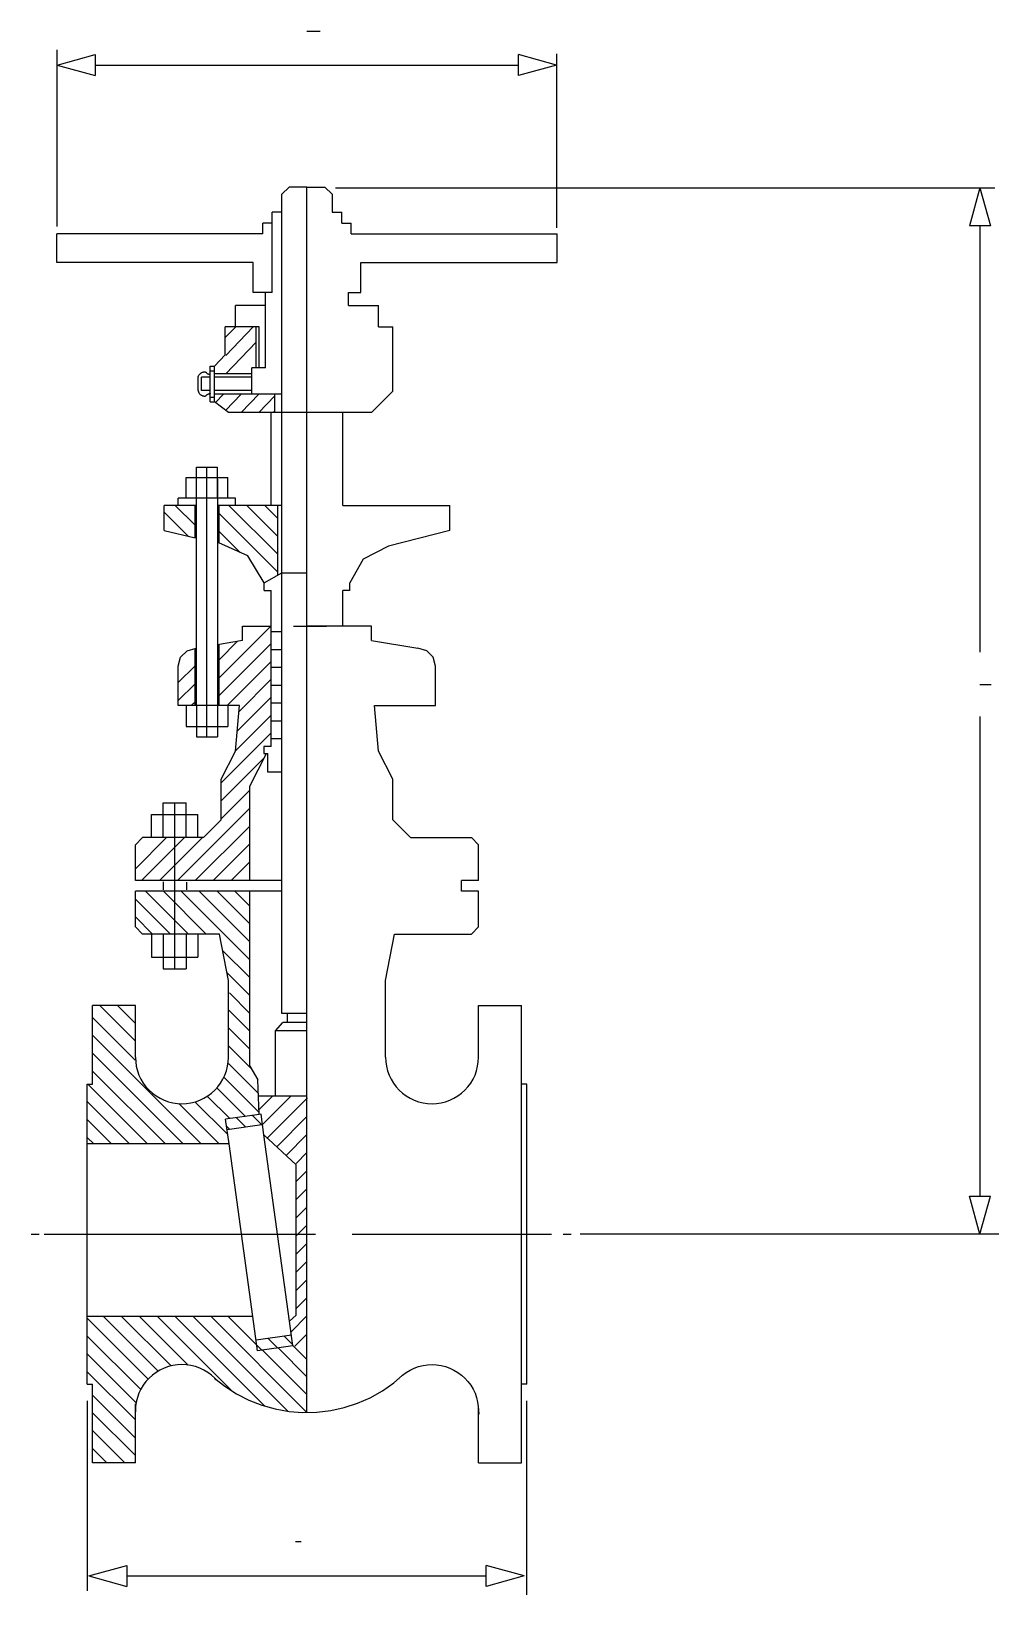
# Model space of a CAD drawing. Extents: x 738 to 1254, y 167 to 1000.
import ezdxf

# ---------------------------------------------------------------- set-up
doc = ezdxf.new("R2010")
doc.units = 0
doc.header["$MEASUREMENT"] = 0
doc.layers.add('1', color=7, linetype='CONTINUOUS')

msp = doc.modelspace()

# ---------------------------------------------------------------- linework, layer by layer
at = {"layer": '1', "color": 5, "linetype": 'Continuous'}
for p, q in [((885.09, 1000.05), (892.09, 1000.05)), ((1243.7, 651.84), (1249.7, 651.84)), ((879.09, 194.81), (882.09, 194.81))]:
    msp.add_line(p, q, dxfattribs=at)
at = {"layer": '1', "color": 3, "linetype": 'Continuous'}
for p, q in [((752.01, 895.91), (752.01, 990.1)), ((752.01, 982.05), (772.28, 987.66)), ((772.28, 987.66), (772.28, 976.45)), ((772.28, 987.66), (772.28, 976.45)), ((997.89, 976.45), (997.89, 987.66)), ((997.89, 976.45), (997.89, 987.66)), ((1018.17, 982.05), (997.89, 987.66)), ((1018.17, 988.09), (1018.17, 895.26)), ((752.01, 982.05), (772.28, 976.45)), ((772.28, 982.05), (997.89, 982.05)), ((1018.17, 982.05), (997.89, 976.45)), ((900.43, 916.62), (1251.75, 916.62)), ((1243.7, 916.62), (1238.1, 896.34)), ((1243.7, 916.62), (1249.31, 896.34)), ((1249.31, 896.34), (1238.1, 896.34)), ((1249.31, 896.34), (1238.1, 896.34)), ((1243.7, 896.34), (1243.7, 668.94)), ((1243.7, 634.74), (1243.7, 379.01)), ((861.12, 416.94), (842.6, 414.38)), ((852.61, 415.76), (847.54, 420.83)), ((861.12, 416.94), (856.06, 422)), ((844.11, 414.59), (842.31, 416.39)), ((875.87, 312.38), (862.18, 411.66)), ((856.31, 314.81), (843.62, 406.88)), ((1238.1, 379.01), (1249.31, 379.01)), ((1238.1, 379.01), (1249.31, 379.01)), ((1243.7, 358.73), (1238.1, 379.01)), ((1243.7, 358.73), (1249.31, 379.01)), ((1253.76, 358.73), (1030.73, 358.73)), ((876.91, 304.82), (858.05, 302.23)), ((869.61, 298.04), (864.53, 303.12)), ((877.61, 299.73), (873.05, 304.29)), ((861.11, 296.87), (858.41, 299.57)), ((767.93, 269.82), (767.93, 168.51)), ((1002.26, 166.5), (1002.26, 269.82)), ((768.83, 176.56), (789.1, 182.17)), ((768.83, 176.56), (789.1, 170.95)), ((789.1, 182.17), (789.1, 170.95)), ((789.1, 182.17), (789.1, 170.95)), ((789.1, 176.56), (980.63, 176.56)), ((1000.91, 176.56), (980.63, 182.17)), ((980.63, 170.95), (980.63, 182.17)), ((980.63, 170.95), (980.63, 182.17)), ((1000.91, 176.56), (980.63, 170.95))]:
    msp.add_line(p, q, dxfattribs=at)
at = {"layer": '1', "color": 7, "linetype": 'Continuous'}
for p, q in [((875.63, 916.96), (871.82, 913.15)), ((885.15, 916.96), (875.63, 916.96)), ((885.15, 916.96), (894.67, 916.96)), ((885.15, 263.71), (885.15, 916.96)), ((894.67, 916.96), (898.49, 913.15)), ((871.82, 476.37), (871.82, 913.15)), ((898.49, 913.15), (898.49, 903.63)), ((866.54, 860.86), (866.54, 903.63)), ((871.47, 903.63), (866.54, 903.63)), ((898.49, 903.63), (903.76, 903.63)), ((903.76, 897.71), (903.76, 903.63)), ((861.62, 892), (751.84, 892)), ((751.84, 876.76), (751.84, 892)), ((861.62, 892), (861.62, 897.71)), ((866.54, 897.71), (861.62, 897.71)), ((903.76, 897.71), (908.69, 897.71)), ((908.69, 892), (908.69, 897.71)), ((908.69, 892), (1018.47, 892)), ((1018.47, 876.76), (1018.47, 892)), ((856.47, 876.76), (751.84, 876.76)), ((856.47, 860.86), (856.47, 876.76)), ((913.83, 876.76), (1018.47, 876.76)), ((913.83, 860.86), (913.83, 876.76)), ((866.54, 860.86), (856.47, 860.86)), ((862.96, 820.63), (862.96, 860.86)), ((907.35, 853.9), (907.35, 860.86)), ((907.35, 860.86), (913.83, 860.86)), ((862.96, 853.9), (847.06, 853.9)), ((847.06, 842.47), (847.06, 853.9)), ((907.35, 853.9), (923.24, 853.9)), ((923.24, 842.47), (923.24, 853.9)), ((859.59, 842.47), (841.62, 842.47)), ((841.62, 827.51), (841.62, 842.47)), ((857.99, 820.63), (857.99, 842.47)), ((859.59, 820.63), (859.59, 842.47)), ((923.24, 842.47), (930.86, 842.47)), ((930.86, 808.2), (930.86, 842.47)), ((841.62, 827.51), (835.88, 821.53)), ((833.55, 821.53), (835.88, 821.53)), ((833.55, 802.48), (833.55, 821.53)), ((833.55, 819.03), (835.88, 819.03)), ((835.88, 802.48), (835.88, 821.53)), ((855.69, 817.45), (835.88, 817.45)), ((862.96, 820.63), (855.69, 820.63)), ((855.69, 806.82), (855.69, 820.63)), ((827.16, 808.57), (827.16, 815.41)), ((828.95, 808.46), (828.95, 815.55)), ((833.55, 815.55), (828.95, 815.55)), ((855.69, 815.55), (835.88, 815.55)), ((833.55, 808.46), (828.95, 808.46)), ((833.55, 804.97), (835.88, 804.97)), ((833.55, 802.48), (835.88, 802.48)), ((855.69, 808.46), (835.88, 808.46)), ((871.82, 806.55), (835.88, 806.55)), ((843.25, 796.77), (835.88, 802.48)), ((868, 796.77), (868, 806.55)), ((930.86, 808.2), (919.44, 796.77)), ((868, 796.77), (843.25, 796.77)), ((866.11, 747.25), (866.11, 796.77)), ((919.44, 796.77), (866.11, 796.77)), ((904.2, 747.25), (904.2, 796.77)), ((826.27, 767.72), (837.38, 767.72)), ((826.27, 762.17), (826.27, 767.72)), ((837.38, 762.17), (837.38, 767.72)), ((820.72, 762.17), (842.93, 762.17)), ((820.72, 751.06), (820.72, 762.17)), ((826.27, 751.06), (826.27, 762.17)), ((826.27, 751.89), (826.27, 761.33)), ((837.38, 751.06), (837.38, 762.17)), ((837.38, 761.33), (837.38, 751.89)), ((842.93, 751.06), (842.93, 762.17)), ((847.06, 751.06), (816.59, 751.06)), ((816.59, 747.25), (816.59, 751.06)), ((826.27, 640.6), (826.27, 751.06)), ((837.38, 751.06), (837.38, 640.6)), ((847.06, 747.25), (847.06, 751.06)), ((826.27, 747.25), (808.97, 747.25)), ((808.97, 733.88), (808.97, 747.25)), ((825.51, 729.91), (825.51, 747.25)), ((871.82, 747.25), (837.38, 747.25)), ((838.14, 747.25), (838.14, 727.26)), ((869.6, 710.11), (869.6, 747.25)), ((904.2, 747.25), (961.34, 747.25)), ((961.34, 733.92), (961.34, 747.25)), ((808.97, 733.88), (825.51, 729.91)), ((961.34, 733.92), (928.63, 725.59)), ((853.56, 720.37), (838.14, 727.26)), ((928.63, 725.59), (915.07, 718.58)), ((862.31, 705.94), (853.56, 720.37)), ((915.07, 718.58), (908, 705.94)), ((862.3, 705.94), (871.82, 711.38)), ((871.82, 711.38), (885.15, 711.38)), ((862.3, 701.96), (862.3, 705.94)), ((862.3, 701.96), (866.11, 701.96)), ((866.11, 618.77), (866.11, 701.96)), ((904.2, 682.92), (904.2, 701.96)), ((908, 701.96), (904.2, 701.96)), ((908, 701.96), (908, 705.94)), ((850.87, 675.29), (837.38, 672.99)), ((850.87, 675.29), (850.87, 682.92)), ((850.87, 682.92), (866.11, 682.92)), ((866.11, 680.05), (871.82, 680.05)), ((877.9, 682.92), (895.51, 682.92)), ((919.44, 682.92), (885.15, 682.92)), ((919.44, 675.29), (919.44, 682.92)), ((919.44, 675.29), (944.2, 671.07)), ((817.83, 666.29), (821.35, 669.82)), ((821.35, 669.82), (826.1, 671.07)), ((825.51, 640.6), (825.51, 671.05)), ((838.14, 673.12), (838.14, 640.6)), ((866.11, 670.53), (871.82, 670.53)), ((948.95, 669.82), (944.2, 671.07)), ((952.47, 666.29), (948.95, 669.82)), ((816.58, 661.55), (817.83, 666.29)), ((816.59, 640.6), (816.59, 661.55)), ((866.11, 661.01), (871.82, 661.01)), ((953.72, 661.55), (952.47, 666.29)), ((953.72, 640.6), (953.72, 661.55)), ((866.11, 651.48), (871.82, 651.48)), ((866.11, 641.96), (871.82, 641.96)), ((849.1, 640.6), (816.59, 640.6)), ((820.72, 640.6), (820.72, 629.47)), ((826.27, 640.6), (826.27, 629.47)), ((826.27, 639.74), (826.27, 630.29)), ((837.38, 640.6), (837.38, 629.47)), ((837.38, 639.74), (837.38, 630.29)), ((842.93, 640.6), (842.93, 629.47)), ((847.1, 616.25), (849.1, 640.6)), ((921.19, 640.6), (953.72, 640.6)), ((923.21, 616.22), (921.19, 640.6)), ((820.72, 629.47), (842.93, 629.47)), ((826.27, 629.47), (826.27, 623.9)), ((837.38, 629.47), (837.38, 623.9)), ((866.11, 632.44), (871.82, 632.44)), ((826.27, 623.9), (837.38, 623.9)), ((862.12, 618.77), (862.12, 614.93)), ((866.11, 618.77), (862.12, 618.77)), ((866.11, 622.92), (871.82, 622.92)), ((839.45, 601.3), (847.1, 616.25)), ((854.68, 597.61), (863.54, 614.93)), ((862.12, 614.93), (864.26, 614.93)), ((864.26, 605.09), (864.26, 614.93)), ((930.86, 601.29), (923.21, 616.22)), ((839.45, 579.65), (839.45, 601.3)), ((871.82, 605.09), (864.26, 605.09)), ((930.86, 579.65), (930.86, 601.29)), ((854.68, 547.27), (854.68, 597.61)), ((808.51, 588.64), (820.85, 588.64)), ((808.51, 582.48), (808.51, 588.64)), ((820.85, 582.48), (820.85, 588.64)), ((802.34, 570.13), (802.34, 582.48)), ((802.34, 582.48), (827.03, 582.48)), ((808.51, 570.13), (808.51, 582.48)), ((808.51, 571.06), (808.51, 581.56)), ((820.85, 570.13), (820.85, 582.48)), ((820.85, 571.06), (820.85, 581.56)), ((827.03, 570.13), (827.03, 582.48)), ((839.45, 579.65), (829.92, 570.13)), ((930.86, 579.65), (940.39, 570.13)), ((793.74, 566.32), (797.55, 570.13)), ((829.92, 570.13), (797.55, 570.13)), ((940.39, 570.13), (972.76, 570.13)), ((976.57, 566.32), (972.76, 570.13)), ((793.74, 547.27), (793.74, 566.32)), ((976.57, 547.27), (976.57, 566.32)), ((871.82, 547.27), (793.74, 547.27)), ((808.49, 546.63), (808.49, 542.28)), ((820.91, 546.32), (820.91, 542.28)), ((976.57, 547.27), (967.47, 547.27)), ((967.47, 541.56), (967.47, 547.27)), ((793.74, 522.52), (793.74, 541.56)), ((871.82, 541.56), (793.74, 541.56)), ((854.68, 448.36), (854.68, 541.56)), ((976.57, 541.56), (967.47, 541.56)), ((976.57, 522.52), (976.57, 541.56)), ((793.74, 522.52), (797.55, 518.71)), ((838.47, 518.71), (797.55, 518.71)), ((802.34, 518.71), (802.34, 506.37)), ((808.51, 518.71), (808.51, 506.37)), ((808.51, 517.79), (808.51, 507.29)), ((820.85, 518.71), (820.85, 506.37)), ((820.85, 517.79), (820.85, 507.29)), ((827.03, 518.71), (827.03, 506.37)), ((843.25, 494.03), (838.47, 518.71)), ((927.05, 494.03), (931.83, 518.71)), ((931.83, 518.71), (972.76, 518.71)), ((976.57, 522.52), (972.76, 518.71)), ((802.34, 506.37), (827.03, 506.37)), ((808.51, 506.37), (808.51, 500.2)), ((808.51, 500.2), (820.85, 500.2)), ((820.85, 506.37), (820.85, 500.2)), ((843.25, 452.94), (843.25, 494.03)), ((927.05, 453.06), (927.05, 494.03)), ((770.88, 438.72), (770.88, 480.62)), ((793.74, 480.62), (770.88, 480.62)), ((793.74, 453.06), (793.74, 480.62)), ((885.15, 476.37), (871.82, 476.37)), ((874.8, 471.64), (874.8, 476.37)), ((976.57, 453.06), (976.57, 480.62)), ((976.57, 480.62), (999.42, 480.62)), ((999.42, 236.84), (999.42, 480.62)), ((868.34, 467.06), (872.3, 471.64)), ((885.15, 467.06), (868.34, 467.06)), ((868.34, 432.23), (868.34, 467.06)), ((885.15, 471.64), (872.3, 471.64)), ((793.74, 453.06), (793.86, 450.63)), ((793.86, 450.63), (794.21, 448.23)), ((842.78, 448.23), (843.14, 450.63)), ((843.14, 450.63), (843.25, 452.94)), ((927.05, 453.06), (927.17, 450.63)), ((927.17, 450.63), (927.53, 448.23)), ((976.1, 448.23), (976.45, 450.63)), ((976.45, 450.63), (976.57, 453.06)), ((794.21, 448.23), (794.8, 445.87)), ((794.8, 445.87), (795.62, 443.58)), ((795.62, 443.58), (796.66, 441.38)), ((840.34, 441.38), (841.38, 443.58)), ((841.38, 443.58), (842.19, 445.87)), ((842.19, 445.87), (842.78, 448.23)), ((854.68, 448.36), (858.97, 441.05)), ((927.53, 448.23), (928.12, 445.87)), ((928.12, 445.87), (928.94, 443.58)), ((928.94, 443.58), (929.97, 441.38)), ((973.65, 441.38), (974.69, 443.58)), ((974.69, 443.58), (975.51, 445.87)), ((975.51, 445.87), (976.1, 448.23)), ((768.08, 278.74), (768.08, 438.72)), ((768.08, 438.72), (770.88, 438.72)), ((796.66, 441.38), (797.91, 439.3)), ((797.91, 439.3), (799.36, 437.35)), ((799.36, 437.35), (800.99, 435.55)), ((800.99, 435.55), (802.79, 433.92)), ((802.79, 433.92), (804.74, 432.47)), ((832.26, 432.47), (834.21, 433.92)), ((834.21, 433.92), (836.01, 435.55)), ((836.01, 435.55), (837.64, 437.35)), ((837.64, 437.35), (839.09, 439.3)), ((839.09, 439.3), (840.34, 441.38)), ((859.61, 422.5), (858.97, 441.05)), ((929.97, 441.38), (931.22, 439.3)), ((931.22, 439.3), (932.67, 437.35)), ((932.67, 437.35), (934.3, 435.55)), ((934.3, 435.55), (936.1, 433.92)), ((936.1, 433.92), (938.06, 432.47)), ((965.57, 432.47), (967.52, 433.92)), ((967.52, 433.92), (969.32, 435.55)), ((969.32, 435.55), (970.95, 437.35)), ((970.95, 437.35), (972.4, 439.3)), ((972.4, 439.3), (973.65, 441.38)), ((1002.23, 438.72), (999.42, 438.72)), ((1002.23, 278.74), (1002.23, 438.72)), ((804.74, 432.47), (806.83, 431.22)), ((806.83, 431.22), (809.02, 430.18)), ((809.02, 430.18), (811.31, 429.36)), ((811.31, 429.36), (813.67, 428.77)), ((813.67, 428.77), (816.07, 428.42)), ((816.07, 428.42), (818.5, 428.3)), ((818.5, 428.3), (820.93, 428.42)), ((820.93, 428.42), (823.33, 428.77)), ((823.33, 428.77), (825.69, 429.36)), ((825.69, 429.36), (827.98, 430.18)), ((827.98, 430.18), (830.17, 431.22)), ((830.17, 431.22), (832.26, 432.47)), ((885.15, 432.23), (859.27, 432.23)), ((938.06, 432.47), (940.14, 431.22)), ((940.14, 431.22), (942.34, 430.18)), ((942.34, 430.18), (944.62, 429.36)), ((944.62, 429.36), (946.98, 428.77)), ((946.98, 428.77), (949.38, 428.42)), ((949.38, 428.42), (951.81, 428.3)), ((951.81, 428.3), (954.24, 428.42)), ((954.24, 428.42), (956.64, 428.77)), ((956.64, 428.77), (959, 429.36)), ((959, 429.36), (961.29, 430.18)), ((961.29, 430.18), (963.48, 431.22)), ((963.48, 431.22), (965.57, 432.47)), ((859.61, 422.5), (841.81, 420.04)), ((843.62, 406.88), (841.81, 420.04)), ((860.67, 422.64), (859.62, 422.5)), ((862.18, 411.66), (860.67, 422.64)), ((862.18, 411.66), (879.44, 395.74)), ((843.62, 406.88), (768.08, 406.88)), ((879.44, 315.51), (879.44, 395.74)), ((856.31, 314.81), (768.08, 314.81)), ((858.83, 296.56), (856.31, 314.81)), ((879.44, 315.51), (875.87, 312.38)), ((877.69, 299.17), (875.87, 312.38)), ((877.69, 299.16), (858.83, 296.56)), ((802.79, 283.54), (800.99, 281.91)), ((804.74, 284.99), (802.79, 283.54)), ((806.82, 286.24), (804.74, 284.99)), ((809.02, 287.28), (806.82, 286.24)), ((811.31, 288.1), (809.02, 287.28)), ((813.66, 288.69), (811.31, 288.1)), ((816.07, 289.04), (813.66, 288.69)), ((818.5, 289.16), (816.07, 289.04)), ((820.92, 289.04), (818.5, 289.16)), ((823.33, 288.69), (820.92, 289.04)), ((825.68, 288.1), (823.33, 288.69)), ((827.97, 287.28), (825.68, 288.1)), ((830.17, 286.24), (827.97, 287.28)), ((832.25, 284.99), (830.17, 286.24)), ((834.2, 283.54), (832.25, 284.99)), ((836, 281.91), (834.2, 283.54)), ((934.3, 281.91), (936.1, 283.54)), ((936.1, 283.54), (938.06, 284.99)), ((938.06, 284.99), (940.14, 286.24)), ((940.14, 286.24), (942.34, 287.28)), ((942.34, 287.28), (944.62, 288.1)), ((944.62, 288.1), (946.98, 288.69)), ((946.98, 288.69), (949.38, 289.04)), ((949.38, 289.04), (951.81, 289.16)), ((951.81, 289.16), (954.24, 289.04)), ((954.24, 289.04), (956.64, 288.69)), ((956.64, 288.69), (959, 288.1)), ((959, 288.1), (961.29, 287.28)), ((961.29, 287.28), (963.48, 286.24)), ((963.48, 286.24), (965.57, 284.99)), ((965.57, 284.99), (967.52, 283.54)), ((967.52, 283.54), (969.32, 281.91)), ((768.08, 278.74), (770.88, 278.74)), ((770.88, 236.84), (770.88, 278.74)), ((796.66, 276.08), (795.62, 273.88)), ((797.91, 278.16), (796.66, 276.08)), ((799.35, 280.11), (797.91, 278.16)), ((800.99, 281.91), (799.35, 280.11)), ((835.96, 281.85), (841.33, 277.62)), ((836.73, 281.11), (836, 281.91)), ((841.33, 277.62), (847.59, 273.62)), ((918.88, 271.56), (925.35, 275.19)), ((925.35, 275.19), (931.44, 279.44)), ((931.44, 279.44), (934.49, 282.05)), ((934.04, 281.62), (934.3, 281.91)), ((969.32, 281.91), (970.95, 280.11)), ((970.95, 280.11), (972.4, 278.16)), ((972.4, 278.16), (973.65, 276.08)), ((973.65, 276.08), (974.69, 273.88)), ((1002.23, 278.74), (999.42, 278.74)), ((793.85, 266.83), (793.56, 260.84)), ((793.74, 236.84), (793.74, 268.26)), ((794.21, 269.23), (793.85, 266.83)), ((794.8, 271.59), (794.21, 269.23)), ((795.62, 273.88), (794.8, 271.59)), ((847.59, 273.62), (854.2, 270.25)), ((854.2, 270.25), (861.12, 267.55)), ((861.12, 267.55), (868.26, 265.54)), ((905.02, 266.28), (912.08, 268.58)), ((912.08, 268.58), (918.88, 271.56)), ((974.69, 273.88), (975.51, 271.59)), ((975.51, 271.59), (976.1, 269.23)), ((976.1, 269.23), (976.45, 266.83)), ((976.45, 266.83), (976.66, 262.7)), ((868.26, 265.54), (875.57, 264.24)), ((875.57, 264.24), (882.97, 263.66)), ((882.97, 263.66), (890.4, 263.81)), ((890.4, 263.81), (897.77, 264.69)), ((897.77, 264.69), (905.02, 266.28)), ((976.57, 236.84), (976.57, 266.34)), ((793.74, 236.84), (770.88, 236.84)), ((976.57, 236.84), (999.42, 236.84)), ((976.57, 236.84), (999.42, 236.84))]:
    msp.add_line(p, q, dxfattribs=at)
at = {"layer": '1', "color": 4, "linetype": 'Continuous'}
for p, q in [((847.16, 842.47), (841.62, 836.7)), ((856.52, 842.47), (841.9, 827.25)), ((857.99, 834.26), (841.86, 817.45)), ((840.74, 806.55), (836.43, 802.05)), ((850.1, 806.55), (841.8, 797.9)), ((859.45, 806.55), (850.07, 796.77)), ((868, 805.7), (859.42, 796.77)), ((868, 797.66), (867.15, 796.77)), ((831.82, 623.9), (831.82, 767.72)), ((821.86, 730.78), (808.97, 743.67)), ((825.51, 736.68), (814.94, 747.25)), ((869.6, 711.68), (838.14, 743.14)), ((869.6, 721.22), (843.58, 747.25)), ((869.6, 730.77), (853.12, 747.25)), ((869.6, 740.31), (862.67, 747.25)), ((849.58, 722.15), (838.14, 733.6)), ((865.81, 682.92), (838.14, 655.25)), ((848.18, 674.83), (838.14, 664.79)), ((866.11, 673.67), (838.14, 645.7)), ((825.51, 661.71), (816.59, 652.79)), ((866.11, 664.13), (842.58, 640.6)), ((825.51, 652.16), (816.59, 643.24)), ((866.11, 654.58), (848.83, 637.3)), ((825.51, 642.61), (823.49, 640.6)), ((866.11, 645.04), (847.97, 626.9)), ((866.11, 635.49), (847.12, 616.5)), ((866.11, 625.95), (839.45, 599.28)), ((862.4, 612.69), (839.45, 589.74)), ((854.68, 595.42), (839.45, 580.19)), ((814.69, 500.2), (814.69, 588.64)), ((854.68, 585.87), (816.08, 547.27)), ((854.68, 585.87), (841.05, 572.24)), ((854.68, 576.32), (825.63, 547.27)), ((810.3, 570.13), (793.74, 553.57)), ((819.84, 570.13), (796.99, 547.27)), ((829.39, 570.13), (806.54, 547.27)), ((854.68, 566.78), (835.18, 547.27)), ((854.68, 557.23), (844.72, 547.27)), ((854.68, 547.68), (854.27, 547.27)), ((812.4, 518.71), (793.74, 537.37)), ((821.95, 518.71), (799.09, 541.56)), ((831.49, 518.71), (808.64, 541.56)), ((854.68, 505.07), (818.18, 541.56)), ((854.68, 514.62), (827.73, 541.56)), ((854.68, 524.16), (837.28, 541.56)), ((854.68, 533.58), (846.7, 541.56)), ((802.86, 518.71), (793.74, 527.83)), ((854.68, 495.52), (840.15, 510.05)), ((854.68, 485.98), (842.45, 498.2)), ((854.68, 476.43), (843.78, 487.33)), ((793.74, 461.62), (774.74, 480.62)), ((793.74, 471.03), (784.15, 480.62)), ((854.68, 466.89), (843.25, 478.31)), ((793.61, 451.46), (770.88, 474.19)), ((854.68, 457.34), (843.25, 468.77)), ((828.78, 406.88), (770.88, 464.77)), ((855.48, 446.99), (843.25, 459.22)), ((819.23, 406.88), (770.88, 455.23)), ((809.69, 406.88), (770.88, 445.68)), ((859.57, 423.82), (840.87, 442.51)), ((859.23, 433.7), (843.25, 449.67)), ((800.14, 406.88), (768.3, 438.72)), ((852.34, 421.49), (837.09, 436.75)), ((790.59, 406.88), (768.08, 429.4)), ((838.32, 406.88), (816.82, 428.38)), ((842.95, 411.8), (825.45, 429.3)), ((843.96, 420.34), (831.99, 432.31)), ((866.82, 432.23), (859.53, 424.94)), ((876.49, 432.23), (861.42, 417.16)), ((885.42, 431.47), (863.67, 409.73)), ((781.05, 406.88), (768.08, 419.85)), ((885.15, 421.53), (869, 405.38)), ((771.5, 406.88), (768.08, 410.31)), ((885.15, 411.86), (874.02, 400.73)), ((885.15, 402.19), (879.44, 396.47)), ((885.15, 392.51), (879.44, 386.8)), ((885.15, 382.84), (879.44, 377.13)), ((885.15, 373.17), (879.44, 367.46)), ((738.23, 358.73), (742.4, 358.73)), ((745.18, 358.73), (889.69, 358.73)), ((885.15, 363.5), (879.44, 357.78)), ((909.15, 358.73), (1015.45, 358.73)), ((1021.7, 358.73), (1025.87, 358.73)), ((885.15, 353.82), (879.44, 348.12)), ((885.15, 344.16), (879.44, 338.44)), ((885.15, 334.47), (879.44, 328.76)), ((885.15, 324.8), (879.44, 319.08)), ((800.58, 281.47), (768.08, 313.97)), ((805.9, 285.69), (776.78, 314.81)), ((812.69, 288.45), (786.33, 314.81)), ((821.77, 288.92), (795.88, 314.81)), ((844.89, 275.34), (805.42, 314.81)), ((862.66, 267.12), (814.97, 314.81)), ((874.98, 264.35), (824.51, 314.81)), ((885.15, 263.72), (834.06, 314.81)), ((858.42, 299.53), (843.14, 314.81)), ((885.15, 315.12), (876.66, 306.64)), ((796.58, 275.92), (768.08, 304.43)), ((885.15, 305.46), (878.66, 298.96)), ((794.15, 268.81), (768.08, 294.88)), ((885.15, 273.26), (861.49, 296.92)), ((885.15, 282.71), (869.8, 298.07)), ((885.15, 291.87), (877.66, 299.36)), ((793.74, 259.67), (768.08, 285.33)), ((793.74, 250.06), (770.88, 272.91)), ((793.74, 240.7), (770.88, 263.55)), ((788.05, 236.84), (770.88, 254.01)), ((778.43, 236.84), (770.88, 244.39))]:
    msp.add_line(p, q, dxfattribs=at)
at = {"layer": '1', "color": 7, "linetype": 'Continuous'}
for points in [[(827.15, 815.42, -0.051729), (827.19, 815.81, -0.04396), (827.32, 816.22, -0.038152), (827.53, 816.63, -0.034218), (827.8, 817.04, -0.031891), (828.14, 817.41, -0.030959), (828.53, 817.74, -0.031326), (828.96, 818.02, -0.033031), (829.4, 818.24, -0.036239), (829.85, 818.39, -0.041209), (830.29, 818.46, -0.048151), (830.7, 818.46, -0.056819), (831.07, 818.38, -0.065743), (831.38, 818.22, -0.07178), (831.63, 817.99, -0.07178)], [(831.63, 817.99, 0.181667), (831.63, 817.94, 0.087732), (831.67, 817.88, 0.043527), (831.74, 817.8, 0.026108), (831.84, 817.72, 0.018199), (831.98, 817.63, 0.014216), (832.13, 817.54, 0.012175), (832.3, 817.45, 0.011297), (832.49, 817.37, 0.011297), (832.67, 817.29, 0.012175), (832.86, 817.23, 0.014216), (833.03, 817.17, 0.018199), (833.18, 817.14, 0.026108), (833.32, 817.12, 0.043527), (833.42, 817.12, 0.087732), (833.49, 817.14, 0.181667), (833.53, 817.17, 0.181667)], [(827.15, 808.57, 0.054607), (827.21, 808.15, 0.04596), (827.36, 807.71, 0.039738), (827.6, 807.26, 0.035752), (827.92, 806.84, 0.033655), (828.3, 806.46, 0.033217), (828.74, 806.12, 0.034385), (829.21, 805.86, 0.037296), (829.69, 805.67, 0.042246), (830.17, 805.56, 0.049567), (830.62, 805.54, 0.059172), (831.02, 805.62, 0.069535), (831.36, 805.78, 0.076814), (831.63, 806.02, 0.076814)], [(831.63, 806.02, -0.181667), (831.63, 806.07, -0.087732), (831.67, 806.13, -0.043527), (831.74, 806.21, -0.026108), (831.84, 806.29, -0.018199), (831.98, 806.38, -0.014216), (832.13, 806.47, -0.012175), (832.3, 806.56, -0.011297), (832.49, 806.65, -0.011297), (832.67, 806.72, -0.012175), (832.86, 806.79, -0.014216), (833.03, 806.84, -0.018199), (833.18, 806.87, -0.026108), (833.32, 806.89, -0.043527), (833.42, 806.89, -0.087732), (833.49, 806.87, -0.181667), (833.53, 806.84, -0.181667)]]:
    msp.add_lwpolyline(points, format="xyb", dxfattribs=at)

doc.saveas('drawing.dxf')
